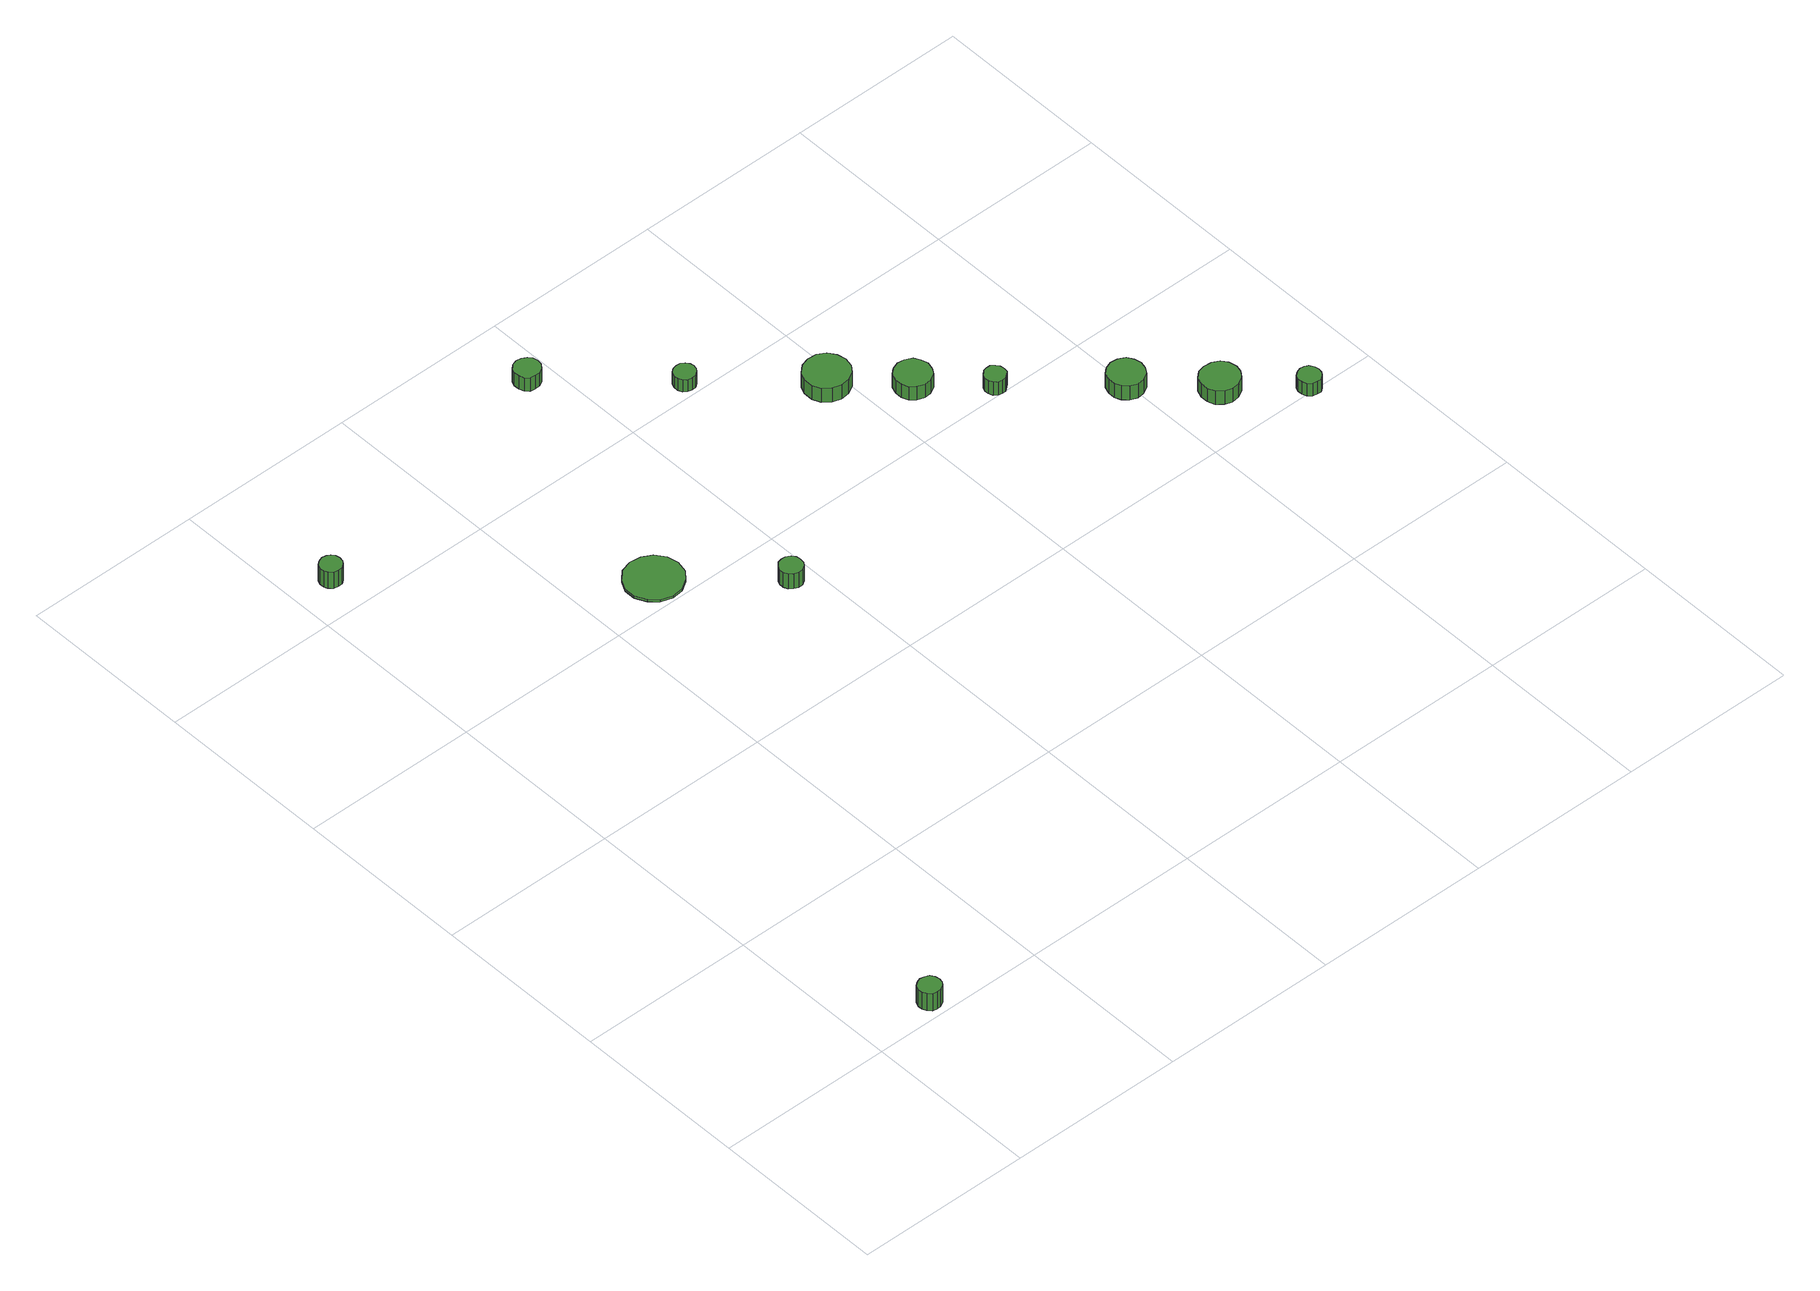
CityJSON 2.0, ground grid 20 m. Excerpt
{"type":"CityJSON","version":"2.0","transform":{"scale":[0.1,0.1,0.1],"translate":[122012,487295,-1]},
"CityObjects":{
"tree1":{"type":"SolitaryVegetationObject","attributes":{"function":"something"},"geometry":[{"type":"MultiSurface","lod":"1","boundaries":[[[0,1,2,3,4,5,6,7,8,9,10,11,12,13,14]],[[15,16,17,18,19,20,21,22,23,24,25,26,27,28,29]],[[0,29,28,1]],[[1,28,27,2]],[[2,27,26,3]],[[3,26,25,4]],[[4,25,24,5]],[[5,24,23,6]],[[6,23,22,7]],[[7,22,21,8]],[[8,21,20,9]],[[9,20,19,10]],[[10,19,18,11]],[[11,18,17,12]],[[12,17,16,13]],[[13,16,15,14]],[[14,15,29,0]]]}]},
"tree2":{"type":"SolitaryVegetationObject","attributes":{"function":"something"}},
"tree3":{"type":"SolitaryVegetationObject","attributes":{"function":"something"}},
"tree4":{"type":"SolitaryVegetationObject","attributes":{"function":"something"},"geometry":[{"type":"MultiSurface","lod":"1","boundaries":[[[30,31,32,33,34,35,36,37,38,39,40,41,42,43,44]],[[45,46,47,48,49,50,51,52,53,54,55,56,57,58,59]],[[30,59,58,31]],[[31,58,57,32]],[[32,57,56,33]],[[33,56,55,34]],[[34,55,54,35]],[[35,54,53,36]],[[36,53,52,37]],[[37,52,51,38]],[[38,51,50,39]],[[39,50,49,40]],[[40,49,48,41]],[[41,48,47,42]],[[42,47,46,43]],[[43,46,45,44]],[[44,45,59,30]]]}]},
"tree5":{"type":"SolitaryVegetationObject","attributes":{"function":"something"},"geometry":[{"type":"MultiSurface","lod":"1","boundaries":[[[60,61,62,63,64,65,66,67,68,69,70,71,72,73,74]],[[75,76,77,78,79,80,81,82,83,84,85,86,87,88,89]],[[60,89,88,61]],[[61,88,87,62]],[[62,87,86,63]],[[63,86,85,64]],[[64,85,84,65]],[[65,84,83,66]],[[66,83,82,67]],[[67,82,81,68]],[[68,81,80,69]],[[69,80,79,70]],[[70,79,78,71]],[[71,78,77,72]],[[72,77,76,73]],[[73,76,75,74]],[[74,75,89,60]]]}]},
"tree6":{"type":"SolitaryVegetationObject","attributes":{"function":"something"},"geometry":[{"type":"MultiSurface","lod":"1","boundaries":[[[90,91,92,93,94,95,96,97,98,99,100,101,102,103,104]],[[105,106,107,108,109,110,111,112,113,114,115,116,117,118,119]],[[90,119,118,91]],[[91,118,117,92]],[[92,117,116,93]],[[93,116,115,94]],[[94,115,114,95]],[[95,114,113,96]],[[96,113,112,97]],[[97,112,111,98]],[[98,111,110,99]],[[99,110,109,100]],[[100,109,108,101]],[[101,108,107,102]],[[102,107,106,103]],[[103,106,105,104]],[[104,105,119,90]]]}]},
"tree7":{"type":"SolitaryVegetationObject","attributes":{"function":"something"},"geometry":[{"type":"MultiSurface","lod":"1","boundaries":[[[120,121,122,123,124,125,126,127,128,129,130,131,132,133,134]],[[135,136,137,138,139,140,141,142,143,144,145,146,147,148,149]],[[120,149,148,121]],[[121,148,147,122]],[[122,147,146,123]],[[123,146,145,124]],[[124,145,144,125]],[[125,144,143,126]],[[126,143,142,127]],[[127,142,141,128]],[[128,141,140,129]],[[129,140,139,130]],[[130,139,138,131]],[[131,138,137,132]],[[132,137,136,133]],[[133,136,135,134]],[[134,135,149,120]]]}]},
"tree8":{"type":"SolitaryVegetationObject","attributes":{"function":"something"},"geometry":[{"type":"MultiSurface","lod":"1","boundaries":[[[150,151,152,153,154,155,156,157,158,159,160,161,162,163,164]],[[165,166,167,168,169,170,171,172,173,174,175,176,177,178,179]],[[150,179,178,151]],[[151,178,177,152]],[[152,177,176,153]],[[153,176,175,154]],[[154,175,174,155]],[[155,174,173,156]],[[156,173,172,157]],[[157,172,171,158]],[[158,171,170,159]],[[159,170,169,160]],[[160,169,168,161]],[[161,168,167,162]],[[162,167,166,163]],[[163,166,165,164]],[[164,165,179,150]]]}]},
"tree9":{"type":"SolitaryVegetationObject","attributes":{"function":"something"},"geometry":[{"type":"MultiSurface","lod":"1","boundaries":[[[180,181,182,183,184,185,186,187,188,189,190,191,192,193,194]],[[195,196,197,198,199,200,201,202,203,204,205,206,207,208,209]],[[180,209,208,181]],[[181,208,207,182]],[[182,207,206,183]],[[183,206,205,184]],[[184,205,204,185]],[[185,204,203,186]],[[186,203,202,187]],[[187,202,201,188]],[[188,201,200,189]],[[189,200,199,190]],[[190,199,198,191]],[[191,198,197,192]],[[192,197,196,193]],[[193,196,195,194]],[[194,195,209,180]]]}]},
"tree10":{"type":"SolitaryVegetationObject","attributes":{"function":"something"},"geometry":[{"type":"MultiSurface","lod":"1","boundaries":[[[210,211,212,213,214,215,216,217,218,219,220,221,222,223,224]],[[225,226,227,228,229,230,231,232,233,234,235,236,237,238,239]],[[210,239,238,211]],[[211,238,237,212]],[[212,237,236,213]],[[213,236,235,214]],[[214,235,234,215]],[[215,234,233,216]],[[216,233,232,217]],[[217,232,231,218]],[[218,231,230,219]],[[219,230,229,220]],[[220,229,228,221]],[[221,228,227,222]],[[222,227,226,223]],[[223,226,225,224]],[[224,225,239,210]]]}]},
"tree11":{"type":"SolitaryVegetationObject","attributes":{"function":"something"},"geometry":[{"type":"MultiSurface","lod":"1","boundaries":[[[240,241,242,243,244,245,246,247,248,249,250,251,252,253,254]],[[255,256,257,258,259,260,261,262,263,264,265,266,267,268,269]],[[240,269,268,241]],[[241,268,267,242]],[[242,267,266,243]],[[243,266,265,244]],[[244,265,264,245]],[[245,264,263,246]],[[246,263,262,247]],[[247,262,261,248]],[[248,261,260,249]],[[249,260,259,250]],[[250,259,258,251]],[[251,258,257,252]],[[252,257,256,253]],[[253,256,255,254]],[[254,255,269,240]]]}]},
"tree12":{"type":"SolitaryVegetationObject","attributes":{"function":"something"},"geometry":[{"type":"MultiSurface","lod":"1","boundaries":[[[270,271,272,273,274,275,276,277,278,279,280,281,282,283,284]],[[285,286,287,288,289,290,291,292,293,294,295,296,297,298,299]],[[270,299,298,271]],[[271,298,297,272]],[[272,297,296,273]],[[273,296,295,274]],[[274,295,294,275]],[[275,294,293,276]],[[276,293,292,277]],[[277,292,291,278]],[[278,291,290,279]],[[279,290,289,280]],[[280,289,288,281]],[[281,288,287,282]],[[282,287,286,283]],[[283,286,285,284]],[[284,285,299,270]]]}]},
"tree13":{"type":"SolitaryVegetationObject","attributes":{"function":"something"},"geometry":[{"type":"MultiSurface","lod":"1","boundaries":[[[300,301,302,303,304,305,306,307,308,309,310,311,312,313,314]],[[315,316,317,318,319,320,321,322,323,324,325,326,327,328,329]],[[300,329,328,301]],[[301,328,327,302]],[[302,327,326,303]],[[303,326,325,304]],[[304,325,324,305]],[[305,324,323,306]],[[306,323,322,307]],[[307,322,321,308]],[[308,321,320,309]],[[309,320,319,310]],[[310,319,318,311]],[[311,318,317,312]],[[312,317,316,313]],[[313,316,315,314]],[[314,315,329,300]]]}]},
"tree14":{"type":"SolitaryVegetationObject","attributes":{"function":"something"},"geometry":[{"type":"MultiSurface","lod":"1","boundaries":[[[330,331,332,333,334,335,336,337,338,339,340,341,342,343,344]],[[345,346,347,348,349,350,351,352,353,354,355,356,357,358,359]],[[330,359,358,331]],[[331,358,357,332]],[[332,357,356,333]],[[333,356,355,334]],[[334,355,354,335]],[[335,354,353,336]],[[336,353,352,337]],[[337,352,351,338]],[[338,351,350,339]],[[339,350,349,340]],[[340,349,348,341]],[[341,348,347,342]],[[342,347,346,343]],[[343,346,345,344]],[[344,345,359,330]]]}]}
},
"vertices":[
[94,20,30],[93,25,30],[90,30,30],[85,32,30],[80,33,30],[75,31,30],[71,28,30],[69,23,30],[69,18,30],[71,13,30],[75,9,30],[80,8,30],[85,8,30],[90,11,30],[93,15,30],[93,15,7],[90,11,7],[85,8,7],[80,8,7],[75,9,7],[71,13,7],[69,18,7],[69,23,7],[71,28,7],[75,31,7],[80,33,7],[85,32,7],[90,30,7],[93,25,7],[94,20,7],
[56,844,31],[55,849,31],[52,853,31],[48,855,31],[43,856,31],[38,854,31],[34,851,31],[32,846,31],[32,841,31],[34,837,31],[38,833,31],[43,832,31],[48,832,31],[52,835,31],[55,839,31],[55,839,9],[52,835,9],[48,832,9],[43,832,9],[38,833,9],[34,837,9],[32,841,9],[32,846,9],[34,851,9],[38,854,9],[43,856,9],[48,855,9],[52,853,9],[55,849,9],[56,844,9],
[308,633,12],[305,646,12],[297,657,12],[286,663,12],[273,665,12],[260,661,12],[251,652,12],[245,640,12],[245,627,12],[251,615,12],[260,606,12],[273,602,12],[286,603,12],[297,610,12],[305,620,12],[305,620,9],[297,610,9],[286,603,9],[273,602,9],[260,606,9],[251,615,9],[245,627,9],[245,640,9],[251,652,9],[260,661,9],[273,665,9],[286,663,9],[297,657,9],[305,646,9],[308,633,9],
[388,545,28],[387,550,28],[384,554,28],[379,557,28],[374,557,28],[369,556,28],[365,552,28],[363,547,28],[363,542,28],[365,537,28],[369,534,28],[374,532,28],[379,532,28],[384,535,28],[387,539,28],[387,539,8],[384,535,8],[379,532,8],[374,532,8],[369,534,8],[365,537,8],[363,542,8],[363,547,8],[365,552,8],[369,556,8],[374,557,8],[379,557,8],[384,554,8],[387,550,8],[388,545,8],
[386,922,26],[385,928,26],[381,932,26],[376,935,26],[370,936,26],[364,934,26],[360,930,26],[358,925,26],[358,919,26],[360,913,26],[364,909,26],[370,908,26],[376,908,26],[381,911,26],[385,916,26],[385,916,8],[381,911,8],[376,908,8],[370,908,8],[364,909,8],[360,913,8],[358,919,8],[358,925,8],[360,930,8],[364,934,8],[370,936,8],[376,935,8],[381,932,8],[385,928,8],[386,922,8],
[495,817,24],[494,821,24],[491,825,24],[487,828,24],[482,828,24],[477,827,24],[473,824,24],[471,819,24],[471,814,24],[473,809,24],[477,806,24],[482,805,24],[487,805,24],[491,808,24],[494,812,24],[494,812,8],[491,808,8],[487,805,8],[482,805,8],[477,806,8],[473,809,8],[471,814,8],[471,819,8],[473,824,8],[477,827,8],[482,828,8],[487,828,8],[491,825,8],[494,821,8],[495,817,8],
[608,722,27],[606,732,27],[600,741,27],[591,746,27],[581,747,27],[571,744,27],[563,737,27],[559,728,27],[559,717,27],[563,708,27],[571,701,27],[581,698,27],[591,699,27],[600,704,27],[606,712,27],[606,712,8],[600,704,8],[591,699,8],[581,698,8],[571,701,8],[563,708,8],[559,717,8],[559,728,8],[563,737,8],[571,744,8],[581,747,8],[591,746,8],[600,741,8],[606,732,8],[608,722,8],
[664,665,26],[662,673,26],[658,680,26],[650,684,26],[642,685,26],[634,682,26],[628,677,26],[625,669,26],[625,661,26],[628,653,26],[634,648,26],[642,645,26],[650,646,26],[658,650,26],[662,657,26],[662,657,8],[658,650,8],[650,646,8],[642,645,8],[634,648,8],[628,653,8],[625,661,8],[625,669,8],[628,677,8],[634,682,8],[642,685,8],[650,684,8],[658,680,8],[662,673,8],[664,665,8],
[714,610,26],[713,615,26],[710,619,26],[706,622,26],[701,622,26],[697,621,26],[693,617,26],[691,613,26],[691,608,26],[693,603,26],[697,600,26],[701,599,26],[706,599,26],[710,602,26],[713,605,26],[713,605,8],[710,602,8],[706,599,8],[701,599,8],[697,600,8],[693,603,8],[691,608,8],[691,613,8],[693,617,8],[697,621,8],[701,622,8],[706,622,8],[710,619,8],[713,615,8],[714,610,8],
[817,526,27],[815,534,27],[811,541,27],[803,545,27],[795,546,27],[787,543,27],[781,538,27],[778,530,27],[778,522,27],[781,515,27],[787,509,27],[795,506,27],[803,507,27],[811,511,27],[815,518,27],[815,518,8],[811,511,8],[803,507,8],[795,506,8],[787,509,8],[781,515,8],[778,522,8],[778,530,8],[781,538,8],[787,543,8],[795,546,8],[803,545,8],[811,541,8],[815,534,8],[817,526,8],
[883,461,26],[881,470,26],[876,477,26],[868,481,26],[859,482,26],[851,480,26],[844,474,26],[841,466,26],[841,457,26],[844,449,26],[851,443,26],[859,440,26],[868,441,26],[876,446,26],[881,453,26],[881,453,8],[876,446,8],[868,441,8],[859,440,8],[851,443,8],[844,449,8],[841,457,8],[841,466,8],[844,474,8],[851,480,8],[859,482,8],[868,481,8],[876,477,8],[881,470,8],[883,461,8],
[940,405,25],[939,410,25],[936,415,25],[932,417,25],[927,418,25],[922,416,25],[918,413,25],[916,408,25],[916,403,25],[918,398,25],[922,394,25],[927,393,25],[932,393,25],[936,396,25],[939,400,25],[939,400,8],[936,396,8],[932,393,8],[927,393,8],[922,394,8],[918,398,8],[916,403,8],[916,408,8],[918,413,8],[922,416,8],[927,418,8],[932,417,8],[936,415,8],[939,410,8],[940,405,8]
]}
